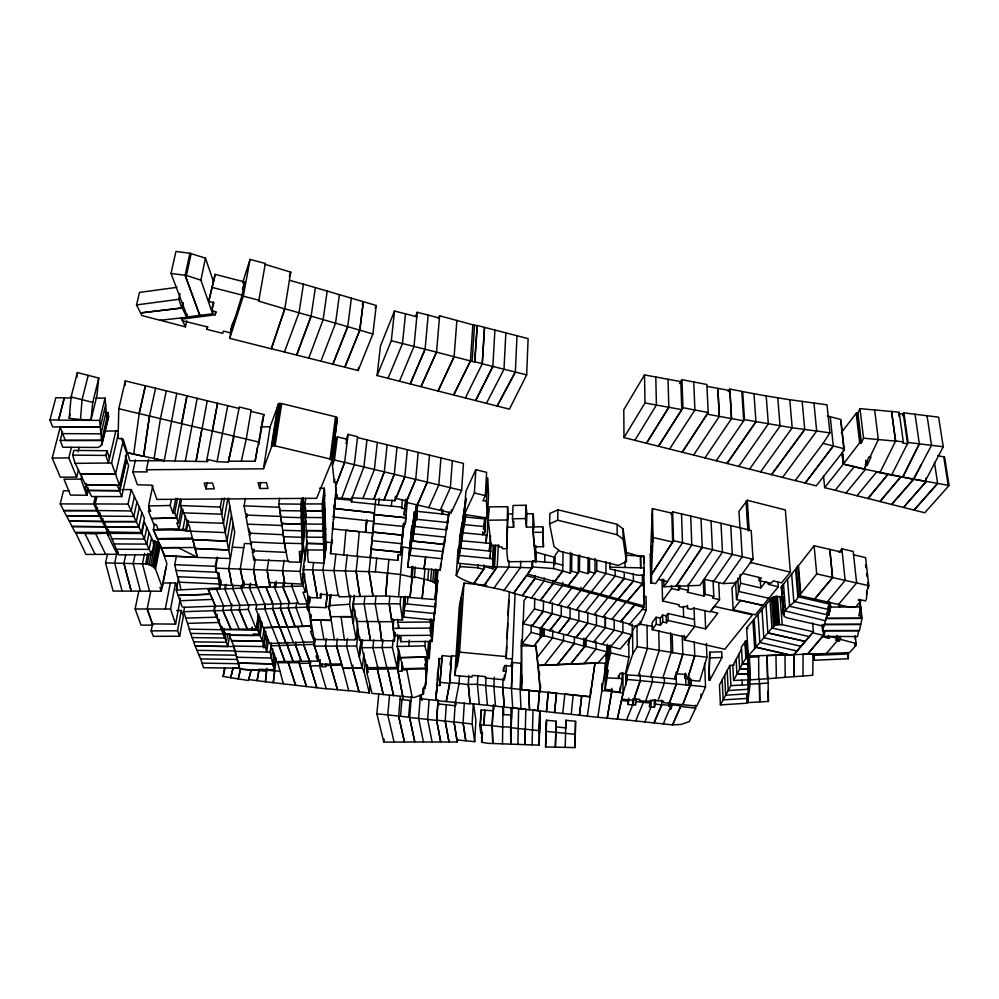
<?xml version="1.0" encoding="UTF-8"?>
<svg xmlns="http://www.w3.org/2000/svg" width="999" height="999" viewBox="0 0 999 999"><rect width="100%" height="100%" fill="white"/><g stroke="black" fill="none" stroke-linecap="round" stroke-linejoin="round"><path stroke-width="1.5" d="M622.177 672.464L622.215 678.596L620.079 691.945L612.112 691.383L612.362 689.884L605.132 689.497L605.169 663.573M605.344 616.957L605.332 627.747L578.846 620.704L567.207 635.227M584.815 639.785L593.493 642.07L605.344 627.722L605.369 616.932M605.956 561.638L605.931 573.513L591.383 591.72L600.349 594.18L615.134 575.986L615.122 570.067M587.275 716.146L597.814 717.344L606.031 663.299L606.031 654.657M622.215 678.596L606.967 677.846L607.042 645.379M607.105 651.698L607.08 677.759L605.132 689.497M542.257 627.959L542.032 635.614L533.916 646.153L535.876 646.116L538.099 665.521L598.001 663.049L607.579 651.997L607.579 644.367M794.118 654.557L794.08 676.673L794.13 654.545L767.107 655.606L767.594 678.746L749.999 679.857L748.975 655.257M597.914 717.27L607.18 718.194L611.763 691.433L602.135 690.534L602.047 683.503M602.135 690.534L602.147 684.365M783.478 614.897L781.405 586.7L795.554 569.205L797.839 596.728C798.114 602.085 775.286 612.961 786.9 617.819L823.338 626.161L823.988 624.462L860.776 624.375L862.025 618.306L860.002 600.686M802.996 675.986L803.071 654.208L812.986 653.808L812.786 675.274L776.373 677.984M595.054 558.441L594.967 573.239L589.447 571.715L587.924 573.663L579.445 571.316L568.269 585.476M596.103 641.383L596.053 649.038L584.053 663.623M596.503 614.572L596.44 625.386L584.802 639.81L540.796 628.309L552.122 613.636L552.385 602.809M571.865 553.421L571.578 571.178L570.129 573.064L562.699 571.016L554.532 581.768L582.342 589.323L596.728 570.953L596.778 560.589M671.003 514.46L672.677 511.825L681.518 513.936L682.479 542.807L655.619 583.591L650.749 582.867L651.398 582.742L650.911 546.078L651.41 574.662L672.627 541.995L671.803 513.136L652.434 508.616L650.861 546.116M590.359 693.119L590.372 690.284M651.398 582.742L651.46 574.625L673.526 540.709L672.677 511.825M510.564 727.684L525.137 729.208L524.999 744.617L525.811 709.228L511.376 707.717L510.814 744.13L510.564 727.11L502.122 726.797M583.778 638.224L583.566 646.041L585.614 646.553L585.839 638.736M587.924 573.663L588.074 557.392M587.737 623.089L575.998 637.512L587.724 623.051L587.824 612.262M589.447 571.715L589.56 558.391M584.939 638.761L584.865 646.39L570.529 664.185L584.89 646.365L584.977 638.736M585.614 646.553L585.689 638.923M578.983 609.902L578.821 620.729L569.979 618.356L558.528 632.929L569.967 618.393L570.154 607.542M579.445 571.316L579.645 555.032M580.918 587.25L580.881 590.347L567.332 607.604M557.317 664.735L574.338 643.456L574.45 637.325M565.746 727.884L556.056 726.872L555.369 747.165L556.181 721.228L546.528 720.204L545.591 746.94L574.987 747.577L575.549 721.303L565.896 720.279L565.609 728.746M574.987 747.577L575.549 721.303M568.256 585.514L578.146 572.989L578.384 555.244M565.896 720.279L565.197 747.364M570.129 573.064L570.479 552.36M563.611 634.54L563.498 640.671L544.13 665.259M532.08 744.879L533.029 709.989L539.822 710.701L539.185 745.129L488.161 743.343L481.668 742.294L481.755 733.116M549.65 630.656L561.138 616.058L561.401 605.207M562.412 582.779L562.35 585.876L535.002 578.508L522.34 595.666L535.339 578.071L526.448 575.649L513.548 593.344C495.117 586.138 472.49 587.162 456.243 575.486L458.004 549.175L460.177 544.055M629.657 624.1L513.548 593.344L527.647 574.15L554.707 581.543L562.674 571.078L563.086 551.785M549.375 602.822L562.674 585.451L562.737 582.355M549.6 523.888L557.667 520.217L557.904 509.79L617.132 524.338L623.051 528.908L626.373 551.311L626.448 561.625L618.306 565.422L560.526 551.498L554.033 546.578L549.6 523.888L549.875 513.474L557.904 509.79M133.704 454.145L139.186 413.611L145.392 385.814L125.3 380.906L118.806 408.716L118.082 438.336L123.227 439.285L127.323 452.772L143.556 456.318L149.5 416.046L155.557 388.224L145.392 385.764L139.173 413.574L212.375 431.006L206.518 461.588L175.1 460.989L186.963 395.816L155.557 388.224M306.93 541.108L303.072 569.655L375.337 571.828L400.324 574.462L414.36 577.647L414.435 576.848L424.125 579.195L422.14 598.526M553.259 583.441L540.359 600.474L553.271 583.404L553.346 580.307M562.674 571.078L553.683 568.593L553.908 557.08L535.851 552.16M537.275 657.417L552.559 637.886L552.772 630.194M554.944 564.597L555.169 555.244L558.753 550.412M545.591 746.94L545.879 735.876M546.166 722.926L545.879 734.065L546.241 731.355L575.374 734.365M546.128 734.078L546.528 720.204M542.032 635.614L543.818 636.076L544.03 628.421M543.818 636.076L544.28 629.57M125.175 385.377L125.3 380.906M543.456 546.715L542.694 526.81L533.379 526.848L533.191 532.33L534.353 546.74L543.456 546.715L542.694 526.81M541.783 628.596L541.558 636.251L540.022 635.839L540.247 628.196M540.022 635.839L540.771 634.902L540.996 627.247M539.073 732.766L539.822 710.701M540.496 688.461L540.584 685.364M539.185 745.129L539.647 712.824M539.572 732.779L540.147 712.836M561.138 616.058L543.269 611.288L532.08 626.073L543.269 611.288L543.581 600.461M544.243 577.859L544.143 580.993L531.381 598.051M544.667 562.4L544.892 554.62M535.002 578.508L535.102 575.412M507.579 506.693L506.693 548.626L502.347 548.726L502.135 546.99L499.2 547.015L499.025 545.454L491.146 545.529L488.249 520.192L488.973 506.893L507.579 506.693C509.24 524.999 504.67 543.468 508.066 561.7L535.551 561.5L535.726 545.342M535.839 562.562L536.188 551.71M552.122 613.661L540.771 628.334L523.151 623.713L534.465 608.965L534.815 598.126M535.551 561.5L532.754 527.06L533.204 513.761L526.91 513.823L526.011 505.257L513.049 505.457L512.462 518.768L513.623 527.222L507.542 527.272M562.799 565.247L553.821 562.749L532.767 561.101L532.567 566.945L527.609 574.125L531.868 567.882L532.08 561.663M541.558 636.251L533.853 646.216L522.14 643.693L531.068 632.392L531.331 624.725M848.276 658.753L848.438 653.958L814.335 655.319L814.06 660.252L848.276 658.753L847.651 652.659M651.41 574.662L653.009 537.512L652.434 508.616M379.258 498.389L378.559 504.882L401.723 507.13L401.623 508.316L404.745 508.641L404.208 514.835L406.019 515.009L405.244 524.263L403.946 524.138L402.435 535.177L372.727 532.105L374.288 514.497L405.819 517.794L374.263 514.56M532.754 527.06L526.423 527.11L525.511 518.581L526.011 505.257M518.606 708.503L517.894 744.392M521.378 645.816L521.59 640.122L521.565 689.697L540.334 691.695L536.026 646.016L521.378 645.816L521.54 681.355M522.14 643.693L522.939 622.352M526.423 527.11L526.91 513.823M521.016 685.951L521.74 675.749M523.151 623.713L524 600.636L526.798 596.915M521.565 689.697L521.203 675.736M650.224 554.408L650.861 554.27M405.494 313.861L394.505 311.014L380.432 346.041L377.123 375.549L509.415 409.165L526.673 374.862L528.109 338.611L477.21 325.487L474.737 362.05L425.087 349.213L410.302 383.741M503.746 590.771L520.516 567.482L520.754 561.226M555.719 733.116L555.831 730.144M555.956 727.172L556.181 721.228M507.917 518.656L508.141 513.986L512.674 513.948M506.393 665.234L506.131 671.34L503.371 671.078L504.582 665.546L510.826 666.146L512.375 659.078L515.072 593.156M512.512 662.424L511.451 688.436L520.079 689.397L521.066 663.348L512.512 662.424L511.438 688.461L477.435 684.477L477.884 675.336M511.176 727.809L511.975 707.729M513.623 527.222L513.873 521.316M708.853 674.387L709.777 652.147L721.715 651.823L721.99 657.542L709.889 680.144L709.09 680.044L708.853 674.387L709.652 674.487L709.889 680.144M709.09 680.044L709.777 652.147M503.371 671.078L503.508 668.019M573.201 694.904L571.216 714.372L504.295 707.067L502.772 687.449L503.184 678.246M509.14 560.901L508.866 567.145L493.943 588.161M502.497 743.83L503.034 706.093M486.775 585.339L463.998 583.104L459.24 607.055L454.807 675.424L471.978 677.047L472.277 675.386L485.514 676.635L485.239 677.996L504.258 679.782L504.458 675.112M512.375 659.078L506.143 658.478L506.68 646.203M507.017 638.548L507.679 623.214M508.016 615.546L508.678 600.212M506.143 658.478L509.353 592.182M516.995 335.751L515.347 372.065L497.127 406.056L515.359 372.003M498.326 545.029L497.227 566.82L484.078 585.576L497.252 566.783M494.305 677.185L493.856 686.413L495.504 706.168M493.231 705.069L492.232 725.836L502.122 726.872M483.866 564.735L483.603 569.393L474.2 582.966L485.377 566.783L493.094 568.868L494.28 545.579L493.256 566.845L458.029 563.211L459.752 537.387L462.112 522.215L460.389 548.164L458.029 563.211M505.844 332.942L503.996 369.243L486.463 403.296M493.094 568.868L494.592 566.733L495.691 544.979M483.928 725.137L492.207 725.524L492.782 743.493L492.182 725.549L492.919 710.764L481.281 710.014L480.494 724.774L482.342 734.028L481.668 742.294L481.98 736.413M489.81 543.468L489.41 551.098L490.472 535.701M489.872 555.481L489.71 558.528L491.471 543.593M481.518 737.524L482.592 733.016L480.681 732.816L480.994 726.935M486.051 677.759L485.639 685.451L487.425 705.319M480.681 732.816L479.932 725.761L480.494 724.774L483.941 725.112L484.702 710.351M493.256 566.845L492.557 558.778L493.269 545.067M484.815 709.902L483.941 725.112M486.276 535.277L485.814 542.969L487.212 535.189L488.636 509.115M479.932 725.761L481.281 710.014M475.824 469.68L474.388 492.969L464.373 514.51L487.3 518.056L486.438 501.023L482.917 500.774L485.314 495.641L486.625 472.352L475.824 469.68L465.884 491.371L462.987 532.754L487.212 535.189M485.914 517.107L485.227 529.408L483.591 529.258L483.766 526.186M492.857 366.483L475.624 400.574L492.857 366.433L494.892 330.169M484.415 520.379L483.591 529.258M482.779 531.705L482.604 534.777L482.929 532.929L484.577 533.091L484.74 530.032M485.002 525.424L485.427 517.744M486.438 501.023L487.737 477.772L488.561 494.917L487.3 518.056M474.712 741.683L472.14 723.963L454.021 721.94L456.905 739.922L474.712 741.683L475.886 720.179L473.576 703.771M483.603 569.393L477.797 567.807L477.984 564.71M472.14 723.963L473.276 703.833M457.717 656.418L451.648 655.731L449.85 682.504L446.278 701.585L449.65 683.366L451.436 656.593L442.432 655.569L441.695 658.791L439.21 658.503L435.964 699.2L439.498 700.911L470.092 703.895L468.319 684.577L468.831 675.449M464.298 702.809L463.074 722.964L465.809 740.808L463.086 722.939M459.54 676.086L459.065 683.553L455.394 702.472M400.324 696.528L398.626 716.058L404.458 741.995L457.242 741.97L457.43 739.035M465.359 397.964L482.28 363.686L484.515 327.41L482.23 363.798L526.673 374.862M454.807 675.424L456.331 666.533L460.764 597.914M456.331 666.533L457.092 666.608L461.501 597.989M457.242 741.97L454.033 722.04L455.307 701.798M457.092 666.608L459.602 652.135L463.998 583.104M459.265 555.444L460.989 529.557L459.228 555.481L492.557 558.778M456.243 575.486L460.064 566.608L460.264 563.498M490.072 543.356L461.713 540.809L463.461 514.76L465.971 498.414L465.546 504.595M462.962 532.804L464.66 506.718M465.072 512.262L464.235 524.6L484.016 526.56L485.352 519.005L465.434 516.982L461.713 540.809M474.737 362.05L477.21 325.487M465.434 516.982L465.634 513.898M454.033 722.04L445.217 721.066L448.988 741.882L445.192 721.091L446.316 704.77L437.787 703.845L436.625 720.142L440.709 741.795L436.663 720.416L438.074 700.636L420.179 698.638M406.293 499.338L406.019 502.322L451.161 512.887L461.625 490.409L463.449 463.399L357.467 437.562M453.696 394.955L470.429 361.026L472.864 324.75L477.11 325.774M472.09 361.463L474.55 325.1M451.161 512.887L451.373 509.902M439.21 658.503L437.287 685.239L439.797 685.526L441.695 658.791M439.797 685.526L442.432 655.569M446.865 526.735L444.305 544.405L412.787 541.096L416.483 504.52M447.053 523.651L447.315 520.516M448.464 513.186L447.752 522.552L449.175 512.125M452.347 460.664L450.362 487.712L440.209 510.289M436.401 693.294L437.038 684.44M437.35 680.007L437.574 671.877M407.854 567.195L411.925 525.949L407.854 567.195L440.184 570.379L440.646 564.223M442.569 552.497L442.045 558.728L409.315 555.319M443.681 545.317L440.184 570.379M444.305 544.405L444.767 538.236L443.169 551.548L410.951 548.114L410.015 555.407L414.435 511.463L410.926 548.139L413.561 518.668M446.053 529.445L446.278 526.348M399.425 635.526L400.711 641.67L432.192 641.445L431.318 636.675L432.579 620.129L431.368 635.327L431.331 626.398M398.102 635.626L397.127 646.415L403.484 668.693L425.774 668.081L424.675 664.073L426.361 664.023L424.912 658.653L429.233 658.528L430.644 640.097M431.118 633.94L432.155 620.379M431.318 636.675L432.929 620.129M437.949 569.892L436.913 583.653L435.789 583.553L436.838 569.805M410.502 548.364L402.872 546.865L398.601 596.578L435.064 599.587L435.751 590.471M436.101 585.913L436.438 581.356M432.192 641.445L433.891 618.918M434.115 615.908L434.465 611.4M435.064 599.587L436.663 580.906M437.013 577.872L437.475 570.254M448.963 515.072L441.77 513.936L442.107 509.527M405.232 596.378L403.396 617.045L433.928 620.104L434.59 611.238M435.04 605.332L435.264 602.385M456.868 320.442L454.108 356.78L438.049 391.034M435.651 603.196L433.928 620.104M436.063 597.302L436.65 589.872M442.607 514.398L442.944 509.977M405.344 597.19L404.12 610.539L434.865 613.548L437.799 580.107L437.038 585.576M429.133 699.625L427.647 719.417L432.067 741.857M440.946 457.879L438.823 484.952L428.721 507.617M367.345 666.433L366.733 672.364L372.028 693.381L413.998 697.552L423.064 694.342L423.514 688.448M423.064 694.342L424.3 686.213M423.726 693.581L423.077 688.211L424.937 688.224L426.011 683.828L425.636 668.955L426.448 658.528M425.774 668.081L426.61 657.379M426.361 664.023L426.835 657.904M435.789 583.553L432.829 581.818L433.778 569.58M430.532 623.588L430.844 626.61L430.232 618.98M424.937 688.224L425.387 682.329M426.123 674.937L426.298 670.516M429.233 658.528L428.334 655.431L427.447 655.456L428.521 641.608M425.711 681.318L427.46 660.089L426.011 683.828M428.334 655.431L429.395 641.583M431.206 620.529L430.581 628.109L430.294 626.61M430.844 626.61L431.418 619.055M400.299 657.692L428.733 657.017L430.032 640.109M430.756 633.928L429.957 629.582L430.906 629.582L431.605 620.529M434.615 582.717L435.664 568.955M388.861 559.315L385.689 595.941L339.185 596.815L338.973 595.454L327.247 595.179L322.939 570.267L326.548 541.708M432.829 581.818L427.809 580.044L428.658 569.343M420.479 694.53L418.593 718.443L409.59 717.469L414.785 741.932L409.64 717.806L411.313 696.54M427.447 655.456L424.9 645.816L425.262 641.183M430.656 580.993L431.618 568.756M373.838 520.279L373.476 523.389L403.658 526.485L403.946 523.414L402.36 538.936L402.472 535.139L372.777 532.08L371.128 549.2L400.824 552.21L400.487 554.932L398.401 554.72L397.789 560.377L330.482 553.658L336.163 487.874M387.525 573.126L385.676 595.978L398.564 596.84M424.125 579.195L425 568.443M409.64 717.806L408.616 717.257L410.002 700.524L400.112 699.3M436.526 352.147L421.116 386.463L436.538 352.085L439.597 315.784L472.877 324.812M427.26 482.18L417.357 505.007L427.26 482.142L429.508 455.107M334.128 510.851L333.366 516.995L366.508 520.566L365.497 532.455L366.845 520.217M412.3 577.285L410.027 597.539L413.224 566.545M408.616 717.257L400.499 716.233L401.948 699.487M414.36 577.647L415.284 566.933M397.127 646.415L408.791 646.291L409.315 640.122M343.768 554.982L345.929 530.269L359.328 531.68L357.018 556.343M399.101 650.961L397.502 668.806L398.064 671.253L401.76 671.216L402.147 662.474M403.396 617.045L404.895 603.933L407.305 603.97L407.967 596.553M401.76 671.216L402.147 666.758M416.108 507.467L412.787 541.096M417.495 503.421L416.508 519.305L447.789 522.514L446.603 529.857L414.76 526.461L416.695 504.695M414.76 526.461L416.92 504.707M411.076 577.072L412 566.358M415.572 520.254L416.408 520.342L417.082 512.574M416.221 518.119L417.894 503.234M88.199 375.349L82.055 399.712L80.469 419.555L69.181 418.281L71.091 396.928L77.373 372.59L98.776 378.072L96.891 395.791L90.946 420.017L80.469 419.518M362.55 640.034L361.738 647.727L366.833 667.707L397.015 667.482L398.651 649.138M389.872 596.428L389.173 603.746L391.596 619.78L402.485 619.917L403.871 596.665M398.064 671.253L402.784 696.465L398.064 671.241L399.662 653.408M400.711 641.67L401.123 637.162M415.734 479.433L404.832 476.773L395.966 498.426L406.655 501.011L415.734 479.433L418.156 452.335M404.895 603.933L405.557 596.515M398.813 625.349L398.551 628.359L397.552 619.255M402.485 619.917L400.137 603.896L400.799 596.603M410.264 383.778L425.087 349.263L428.159 315.11L417.257 312.3L415.534 316.496M548.214 692.332L546.453 711.588L548.226 692.307L556.518 693.181L554.557 712.499L556.518 693.181M76.935 377.185L77.373 372.59M135.452 459.89L132.83 471.828L137.4 484.777L151.873 485.189L156.905 499.425L316.621 498.314L331.818 461.238L337.312 418.419L335.527 416.758L281.706 403.571L278.634 403.621L270.155 426.785L263.424 468.793L146.391 469.755L148.639 459.303M431.668 636.675L431.393 635.289L394.73 635.601L393.057 628.371L393.906 619.33M400.487 554.932L401.748 541.258M401.96 538.886L403.509 523.289M404.208 514.835L405.606 499.375M403.658 523.901L401.76 543.781L402.36 538.936M397.015 667.482L392.407 647.452L393.119 639.747M405.744 503.496L405.457 506.568L405.781 503.471M378.746 694.28L376.86 713.81L398.626 716.058L404.458 742.02L383.816 742.107L384.091 739.135M394.73 635.601L395.005 632.604M389.548 695.391L387.762 714.947L394.118 742.07M356.693 621.366L359.54 640.297L394.43 640.846L395.129 633.216M405.244 524.263L407.355 501.236M331.818 461.238L337.312 418.419M401.623 508.316L402.447 499.413M345.979 440.035L348.102 434.365L357.58 436.713L354.283 464.672L341.77 498.176L351.823 498.976L352.147 497.727L394.955 500.749L404.82 476.81L407.38 449.712M392.12 618.905L391.858 621.815L389.173 603.746L364.111 603.833L370.417 640.471L367.47 621.465M394.43 640.846L392.257 618.643M397.789 560.377L398.351 554.308M417.257 312.3L413.986 346.466L399.538 381.081M859.652 600.374L861.35 615.784L858.803 615.784L860.676 606.868L830.718 607.092L828.845 615.122L789.647 606.306L787.487 578.883M370.342 557.567L371.166 549.163L400.774 552.235L401.823 543.743L371.965 540.671M367.744 666.358L367.432 669.318L377.31 669.168L383.304 694.53L377.335 669.143L377.622 666.171M394.955 500.749L395.392 496.266M382.142 647.552L382.904 639.835M370.279 557.654L374.026 520.754M396.99 447.202L394.305 474.288L384.003 499.975L394.318 474.263M391.333 506.193L391.945 499.9M266.933 668.331L265.447 681.755L283.092 683.828L283.179 683.041M373.726 639.934L372.939 647.652L377.772 667.644M348.701 690.584L369.343 692.981L370.08 685.639M422.152 598.501L424.125 579.158L427.809 580.044M375.324 572.065L376.76 558.054M366.833 667.707L367.145 664.647M375.961 596.153L375.199 603.583L378.284 621.69M90.946 420.017L92.77 402.397L98.776 378.072M337.437 638.511L336.551 646.078L342.757 668.356L362.262 668.194L363.961 653.209M384.315 471.89L373.788 499.25L384.303 471.865L387.113 444.792M369.343 692.981L364.185 672.19L365.422 660.327M364.91 596.415L364.111 603.858L353.122 604.108L356.581 621.453L379.27 621.603L381.655 640.634L379.27 621.603M375.724 499.575L375.212 504.32L351.398 501.86L351.973 497.14M362.262 668.194L359.253 656.818L361.001 640.284M359.44 656.818L361.201 640.284M369.031 571.778L373.014 596.216L369.043 571.815L370.654 556.48M437.137 572.24L437.412 569.617M331.293 620.329L310.801 620.067L314.161 639.51L355.107 639.934L354.92 638.811L356.094 638.823L357.729 623.726M362.887 498.464L374.388 469.518L377.335 442.407M359.253 656.818L356.568 646.028L358.354 629.42M377.123 375.549L391.321 340.709L394.505 311.014M359.54 640.297L359.865 637.25M276.273 658.741L273.276 682.679L274.588 670.741L280.032 671.34M333.191 522.764L332.43 528.871L365.597 532.33L366.933 520.092M356.581 621.453L357.018 618.294M353.009 665.184L352.535 668.306L359.016 691.795L352.684 668.156L362.4 668.056L364.185 672.19M562.749 713.448L564.86 694.055L590.297 696.69M356.119 571.253L360.002 596.515L356.106 571.291L357.817 555.993M330.332 594.83L328.921 606.705L330.594 616.633L351.81 616.77L354.108 595.192M356.094 638.823L351.923 616.658L354.121 596.865M353.309 623.488L354.82 609.815M435.851 593.094L436.913 583.653M366.958 439.872L363.886 466.983L352.172 497.702M351.81 616.77L349.588 604.233L350.599 595.329M347.402 638.486L346.553 646.041L352.535 668.306L342.907 668.244M734.09 665.184L729.857 665.459L719.48 684.914L720.416 704.894L746.802 703.234L748.825 684.74L747.727 666.108M347.277 554.77L345.392 570.953L349.375 596.753M308.791 358.092L323.127 319.643L311.139 316.134L296.641 355.057L311.114 316.183L284.777 308.778L271.353 348.701L358.154 370.529L372.902 333.966L376.223 305.482L339.435 294.655L335.539 323.201L323.139 319.58M581.755 695.779L579.47 715.234L571.216 714.36M581.743 695.804L579.445 715.247L587.362 716.096L595.017 662.986M310.789 661.338L310.202 665.958L321.641 665.671L321.965 666.695L325.537 666.645L325.911 663.623M321.965 666.695L322.34 663.673M327.322 593.269L325.686 606.605L329.57 606.705L330.607 595.229M358.154 370.529L358.516 367.557M329.57 606.705L330.107 602.26M330.469 599.288L331.019 594.842M335.914 554.395L333.966 570.616L338.261 595.441M330.881 664.085L325.449 646.078L326.361 638.536M271.253 642.844L270.829 645.804L276.611 661.663L317.907 661.101L318.456 656.693M363.311 301.71L359.802 330.207L344.842 367.145L359.802 330.207L363.349 301.648L362.2 304.508M309.815 596.678L308.454 607.042L325.824 607.617L327.11 597.24M320.242 659.59L319.48 665.734L326.248 688.823L283.379 683.865L277.697 662.724L298.988 662.674L306.431 686.525L299.2 663.361L299.6 660.327M345.904 443.456L347.465 439.298L337.387 436.875L335.377 441.958L332.417 465.047L334.34 482.43L336.8 483.054L344.63 462.412L348.102 434.365M335.552 496.166L336.126 491.545M335.589 496.128L336.163 491.508M334.702 506.256L335.09 503.184M333.404 516.945L334.166 510.814M334.553 507.742L335.127 503.134M333.579 519.705L334.228 515.047M341.758 498.201L336.713 497.802L337.088 494.73M330.482 553.658L332.18 540.009M435.651 698.463L437.287 685.239M303.359 642.27L314.098 641.895L314.26 637.812M317.907 661.101L316.121 656.043L317.919 655.993L313.748 644.38L314.498 638.448M324.088 563.211L326.036 547.789L325.761 534.515L323.738 550.049L324.088 563.211L308.279 562.212L307.13 549.875M334.34 482.43L334.727 479.37M314.373 646.103L336.551 646.078L341.596 663.948L320.204 664.235L314.373 646.103L315.322 638.573M303.072 569.655L308.192 597.614L320.679 597.877L321.241 593.406M336.713 497.802L335.577 486.226L336.151 481.593M323.127 530.694L306.206 530.606L323.089 530.719L325.137 515.097L324.937 508.528L322.877 524.188L323.738 550.049L307.093 549.925L304.982 503.958L305.781 498.251M325.499 528.246L323.526 543.768L306.793 543.419L307.18 540.559M325.549 528.209L323.564 543.743L306.805 543.381M332.417 465.047L334.44 459.99L337.387 436.875M310.202 665.958L316.82 687.712L309.29 663.211L309.678 660.177M256.706 604.62L255.994 609.253L263.249 627.722L311.164 626.123L308.866 609.79L309.253 606.818M309.84 602.347L310.227 599.375M331.88 460.614L330.045 458.966L335.527 416.758M319.618 488.236L324.288 488.224C325.874 500.312 322.252 512.15 322.877 524.188L305.881 524.025L306.281 521.191M372.902 333.966L347.702 326.661L332.879 364.185L347.702 326.661L351.386 298.164M328.921 606.705L331.193 620.416L310.726 620.142L310.926 614.635L310.552 617.607M330.994 459.428L336.451 417.207M331.593 459.977L337.025 417.769M748.001 683.191L749.4 672.364L750.112 684.165L747.689 702.622L768.431 701.448L768.019 677.172M308.866 609.79L307.655 609.84L306.668 607.13L308.154 596.415M312.625 569.942L317.52 597.802L312.625 569.967L313.611 562.425M307.655 609.84L309.403 596.44M304.071 641.733L303.671 644.717L309.69 661.338L303.684 644.692M306.193 513.149L305.582 517.432L322.677 517.632L322.24 503.946L324.288 488.224M179.995 600.724L181.993 606.593L183.591 607.342L298.476 603.159L298.838 604.12L307.18 603.808L302.997 592.182L305.432 592.082L306.218 586.138M351.398 501.86L351.611 500.224L334.815 498.676M301.76 584.065L300.1 571.416L267.133 570.117L269.068 582.479L301.76 584.065L304.195 566.058M304.807 561.563L305.207 558.566L303.596 545.804L300.1 571.416M295.442 644.992L301.423 661.438L295.454 644.979L295.854 642.007M305.432 592.082L303.271 586.063L304.67 575.624M307.342 555.282L307.967 550.649M416.408 520.342L416.546 519.268M252.922 549.213L252.447 552.222L253.771 559.815L288.798 561.213L289.011 561.938L300.062 562.2L301.611 550.911M302.26 551.56L304.383 535.988L304.22 527.984L302.01 543.656L301.673 530.806L282.642 530.319L284.415 543.181L302.073 543.593L302.26 551.56L299.325 551.423L300.062 562.2M296.641 602.959L296.016 607.592L302.834 626.41M307.28 531.456L306.493 537.15L323.339 537.275L325.337 521.728L325.711 534.552M280.844 517.032L281.681 523.526L301.448 524.263L303.671 508.528L303.371 497.814M305.694 507.792L305.269 510.689L322.427 510.889L324.5 495.179L322.427 510.889L305.294 510.639M287.225 645.279L293.144 661.525L287.237 645.254L287.637 642.295M378.559 504.882L375.237 504.195L373.651 521.316L366.446 520.604M414.797 526.423L413.773 533.828L445.492 537.187M594.929 663.111L590.122 696.865L520.092 689.372L520.991 708.84M301.448 524.263L300.936 504.158L301.748 498.414M302.922 497.952L301.074 510.901L279.92 510.601L278.783 503.921L279.645 498.176M306.668 607.13L288.187 607.904L295.105 626.648L288.174 607.916L288.823 603.271M292.232 583.366L291.795 586.363L298.214 603.171M303.496 501.885L301.273 517.644L280.806 517.07L279.945 510.564M323.127 319.643L327.185 291.071L303.434 284.141L299.013 312.712L284.44 351.985M266.496 671.328L251.248 669.605L248.701 679.532L257.13 680.656L259.116 669.342L274.113 669.742L275.836 657.592M279.445 642.569L279.021 645.554L284.89 661.6M424.038 568.768L425.711 556.967L424.013 568.806M272.752 648.888L271.403 658.079L274.113 669.742M275.949 582.492L275.374 587.225L282.767 586.937L289.71 603.508L282.779 586.925L283.416 582.467M293.406 642.669L280.344 608.229L281.006 603.596M282.779 586.925L283.728 586.888L284.028 583.591M268.469 639.835L266.671 652.085L265.672 647.614L263.624 647.564L262.974 644.867L263.811 644.879L260.127 635.514L229.37 635.252L233.654 646.041L238.212 663.061L272.715 663.935L274.263 653.246M283.728 586.888L284.153 583.916M273.177 665.384L274.588 654.732M436.126 592.195L436.501 589.56M236.676 657.23L271.441 658.054L270.117 652.135L271.216 644.48M284.665 583.254L282.667 570.754L284.178 560.202M143.581 456.293L149.488 416.009M275 582.529L274.35 587.012L281.381 603.821M265.672 647.614L267.245 636.887M275.374 587.225L276.248 581.268M288.174 607.916L272.627 608.541L279.658 627.172L272.615 608.553L273.301 603.92M255.319 559.053L253.659 569.63L256.581 587.25L269.742 586.875L270.404 582.392M262.312 641.008L231.531 640.634L262.275 641.033L264.236 627.896M311.114 316.183L315.372 287.612M265.21 634.265L263.374 646.565L233.654 646.041M263.811 644.879L265.834 631.156M263.624 647.564L265.434 635.302M259.303 634.14L257.892 630.319L223.564 629.52L224.937 634.003L229.857 633.853L230.419 635.264L253.796 635.389L253.259 633.99L259.303 634.14L261.288 620.978M260.127 635.514L262.1 622.352M255.994 609.253L264.772 608.891L265.459 604.245L264.772 608.891L271.978 627.447M215.197 606.455L214.448 610.839L222.302 629.482L256.181 628.846L258.204 615.571M256.418 630.344L258.866 614.235M257.892 630.319L259.877 617.132M269.742 586.875L267.133 570.142L268.719 559.577M251.823 630.169L252.272 627.247M251.86 630.294L252.31 627.36M256.581 587.25L257.043 584.253M263.424 468.793L271.965 445.891L278.634 403.621M275.287 586.962L249.9 587.699L250.599 583.241M271.965 445.891L272.802 445.641L279.458 403.371M256.181 628.846L248.276 609.402L248.976 604.957M272.802 445.641L273.763 445.629L280.394 403.359M330.045 458.966L275.1 445.841L281.706 403.571M252.447 552.222L253.734 552.272L254.208 549.263M249.762 584.427L249.288 587.412L256.568 604.757M271.353 446.341L278.022 404.083M253.771 559.815L254.245 556.818M463.461 514.76L460.564 548.214L461.75 540.771M207.979 588.96L215.547 606.306L208.316 589.61L241.621 588.161L242.695 584.715M239.161 629.083L231.006 610.089L239.236 609.777L247.252 628.883L239.236 609.752L239.947 605.307L232.779 588.486L233.267 585.526M253.659 569.63L256.181 584.84L243.569 584.303L244.043 581.306M217.545 557.392L215.684 568.094L216.496 572.477L218.669 572.564L220.991 584.952L243.831 585.826L244.318 582.792M259.715 488.499L258.117 482.704L266.446 482.642L268.007 488.436L259.715 488.499L260.677 482.529M232.58 323.127L229.745 338.336L271.316 348.801L284.777 308.891L290.734 272.153L265.185 264.385L265.347 263.461L250.062 259.403L242.62 282.804M250.612 541.957L251.96 549.65L253.234 549.712L253.434 550.849L285.864 552.347L283.279 534.715L250.287 533.216L250.1 532.217L248.813 532.155L249.3 529.133M284.465 543.481L250.574 542.007L249.288 534.665L249.775 531.655M241.596 585.214L241.109 588.199L248.314 605.069M241.621 588.161L242.095 585.189M605.894 656.056L606.618 651.598M248.813 532.155L246.079 516.77L246.578 513.736M241.308 461.313L246.266 439.048L251.211 409.94L239.285 407.005L228.634 461.176L255.132 461.251L257.405 447.477M231.968 604.22L230.994 610.102L214.448 610.839M227.722 634.015L226.361 642.295L227.834 646.503L195.192 646.028L192.133 637.562M255.132 461.251L262.899 418.781M258.741 444.93L263.873 414.523L250.974 411.351M227.834 646.503L229.845 634.14M243.831 585.826L240.272 569.105L244.443 543.506L251.798 543.806M230.744 677.622L233.042 668.044L239.598 668.119L240.572 669.118L238.174 678.87L248.451 680.519L251.099 670.204L240.584 669.105L238.149 678.933L223.152 676.423L224.563 667.769M246.079 516.77L247.29 516.82L246.753 513.998L245.542 513.961L244.118 505.844L245.392 498.226M224.126 628.346L223.177 633.89L224.4 638.049L225.312 632.542M193.656 641.82L226.373 642.282L224.887 638.036L225.574 633.903M606.967 677.846L608.254 670.054L607.017 669.979L608.903 658.691L608.903 646.328M222.802 610.476L231.031 629.283L222.814 610.464L223.551 606.068M221.84 626.897L221.378 629.67L223.177 633.89L190.584 633.416M224.887 638.036L192.108 637.587L189.061 629.17L221.566 629.695L222.04 626.885M184.578 607.18L183.741 611.7L187.525 623.364L218.906 622.464L219.405 619.455M225.537 584.527L224.787 588.985L231.656 605.706M215.684 568.094L228.771 568.668L231.918 585.314L228.771 568.668L234.703 532.442L233.142 523.751L228.646 549.974L230.307 558.541L197.402 557.405L190.584 531.093M225.499 588.948L226.186 584.328M177.947 576.71L179.221 582.167L219.468 584.053L220.242 579.57M228.696 549.937L195.117 548.513L228.646 549.974L226.973 541.096L231.456 514.847L233.092 523.788M178.584 577.772L176.249 590.047L219.805 587.924L221.079 580.481M217.133 614.16L216.608 617.195L185.802 618.106M175.087 461.026L164.173 460.751L127.41 452.634L129.858 460.714L164.248 460.764L176.761 393.344M229.857 506.231L225.262 532.592L186.463 531.031L185.802 529.37L187.5 520.442M218.831 575.337L218.319 578.334L219.468 584.053M176.473 555.681L174.75 564.685L177.472 576.723L218.556 578.371L219.318 573.888M218.906 622.464L213.786 610.689L214.573 606.168M284.777 308.891L258.729 301.149L258.891 300.224L243.294 296.166L250.062 259.403M216.396 572.24L215.334 566.346L216.895 557.342M227.847 498.339L223.476 523.314L220.342 507.092L221.915 498.251M258.729 301.149L265.347 263.461M224.563 497.964L221.678 514.185L183.466 512.849L180.295 505.544L181.443 499.65M181.356 423.626L186.975 395.854L227.747 405.719L217.058 461.663L228.309 462.212L229.433 456.593M201.923 428.496L196.004 461.538L207.268 400.736M484.577 533.091L485.227 529.408M185.302 461.213L197.178 398.289M206.019 488.898L204.196 483.116L212.562 483.054L214.348 488.836L206.019 488.898L207.118 482.942M233.229 323.788L242.12 295.105L244.555 281.943L215.185 274.363L208.729 301.373L213.898 302.709L211.676 310.726L216.009 311.838L215.16 314.822L181.718 319.106L182.505 320.754L207.692 326.998L206.955 329.395L222.727 333.341L223.426 331.094L230.382 332.842L233.766 320.879M152.597 623.663L151.174 630.893L153.384 636.351L179.658 636.226L183.379 616.008L181.319 610.501L176.698 610.526M450 664.635L450.549 661.663M233.654 323.876L234.728 318.057M179.658 636.226L177.547 630.756L181.319 610.501M823.95 624.5L860.713 624.412L859.427 630.644L822.577 630.681L827.247 615.097L826.947 612.025M824.063 636.363L825.124 630.681L858.74 630.594L857.479 636.575L824.063 636.363L823.513 630.381M175.574 624.125L170.567 609.04L147.153 608.99L152.41 623.9L175.574 624.125L180.432 598.201M230.382 332.842L231.743 325.574M212.375 431.006L217.557 403.246L212.362 430.981L259.34 442.207M186.463 531.031L188.449 520.616M608.903 658.691L610.526 652.846L610.526 645.092M154.633 523.763L153.409 529.707L182.904 529.47L185.477 516.083M170.567 609.04L175.537 582.966L162.849 582.979M176.648 517.919L151.498 518.506L153.996 524.825L156.319 524.787L158.092 529.32L179.096 529.12L182.954 509.24M165.285 609.078L170.317 583.004M179.096 529.12L176.798 522.976L178.534 522.939L181.506 507.617M178.534 522.939L174.688 512.899L177.56 498.339M215.16 314.822L215.734 311.9M107.555 553.908L105.544 562.899L113.099 591.046L161.289 591.208L165.959 567.407M162.225 587.412L166.895 563.586L160.327 545.117L155.507 569.093L162.225 587.412L159.94 587.362L161.289 591.208M180.344 499.025L176.586 517.981L151.436 518.556L148.526 511.313L149.438 506.943M211.676 310.726L213.411 301.985M174.688 512.899L172.977 512.949L175.849 498.389M189.885 253.296L175.936 251.423L171.016 273.451L187.437 316.92L212.625 313.786L213.212 310.864M827.184 615.197L829.345 604.083L797.839 596.728M208.729 301.373L215.185 274.363M172.977 512.949L170.192 505.494L171.353 499.662M206.955 329.395L207.53 326.486M861.35 615.784L860.838 618.344L826.061 618.431L862.025 618.306M155.507 569.093L152.26 566.096L157.118 542.095L152.085 540.147M153.621 567.02L158.466 543.031L157.118 542.095M154.708 568.031L159.528 544.043L158.466 543.031M138.736 591.483L135.14 608.965L141.021 625.112L152.847 625.137L147.19 609.015L150.699 591.533M152.26 566.096L148.988 564.647L151.748 551.148M153.272 543.643L153.896 540.646M141.87 533.454L109.703 533.341L118.719 554.87L151.636 554.832L153.983 543.306L151.523 537.812L149.126 549.375L141.87 533.454L144.306 521.853L151.498 537.837M150.712 565.309L155.594 541.296M105.544 562.899L145.629 563.898L147.777 553.396M148.988 564.647L147.165 564.16L149.313 553.658M628.746 638.673L628.908 657.242L625.536 673.676L620.054 673.338L618.468 678.483L618.443 675.411M212.625 313.786L200.899 280.157L205.457 258.142L189.897 253.259L185.14 275.324L199.8 315.409M144.618 553.309L142.445 563.848L149.563 591.183M149.138 532.529L146.741 544.118L114.123 543.943M146.853 527.447L144.418 539.048L111.963 538.786M135.065 554.582L133.154 563.611L140.422 591.171M141.421 532.567L138.861 527.047L106.281 526.923L108.754 531.992L141.421 532.567L144.443 518.219L141.908 512.674L138.836 527.085L106.331 526.948L103.983 521.603L136.301 521.59L138.836 527.085M176.985 287.35L139.51 292.395L136.538 304.92L141.908 315.572L160.09 320.267L186.738 317.332L187.362 314.373M160.14 320.217L185.477 326.86L186.738 320.829M148.526 511.313L150.699 511.263L148.564 505.956L152.835 485.551M166.358 390.821L160.439 418.656L154.108 458.603L164.161 460.789M859.527 606.381L860.314 602.697M853.596 554.82L865.596 557.592L868.818 585.689L868.256 588.299C864.822 591.321 868.243 597.04 865.559 600.911L858.84 599.4L858.216 600.162L860.988 600.786L855.768 606.893L850.711 607.38L838.373 604.62L856.63 582.966L853.183 551.46L841.895 548.826L839.098 552.285M183.167 303.471L182.218 307.929L140.609 312.924L181.806 308.029L183.004 302.447M136.276 521.628L133.816 516.383L100.499 516.108L103.359 521.64L136.276 521.628L139.373 507.192L141.883 512.712M181.806 308.029L178.771 299.3L179.982 293.718M123.901 563.361L131.256 591.121L123.913 563.386L125.837 554.358M121.878 489.572L131.206 489.597L136.913 501.985L133.804 516.408L131.269 510.951L97.852 510.551L95.192 503.946L96.878 496.715M200.899 280.157L186.438 275.474L191.184 253.446M134.403 496.503L131.231 510.976L128.034 504.07L131.206 489.597M116.983 552.634L114.685 563.161L122.115 591.096M117.158 554.308L106.955 533.179L92.258 533.766L75.749 532.954L86.014 554.42L117.158 554.308L117.795 551.411M262.287 421.74L262.949 418.743M504.258 679.782L506.131 671.34M121.728 496.59L119.443 490.671L88.636 490.459L119.78 490.696L117.083 485.302L85.889 484.94L91.608 496.528L121.728 496.59L128.621 465.634L126.411 459.677M107.979 535.464L108.966 531.081M75.187 463.324L85.602 484.977L119.543 485.364L126.698 453.534L121.379 438.037M108.641 535.464L109.291 532.554M119.443 490.671L126.074 461.151M119.78 490.696L126.686 459.877L125.237 456.006M228.309 462.212L234.153 436.201M106.955 533.179L107.617 530.257M107.83 532.479L104.995 526.735L72.065 526.473L75.087 532.317L107.83 532.479L108.491 529.582M122.852 442.22L115.547 474.2L80.345 474.113L115.572 474.138M102.348 521.466L69.281 521.166L102.323 521.49L99.663 516.083L66.583 516.033L72.04 526.498L104.97 526.76L102.348 521.466L103.022 518.556M119.543 485.364L111.576 462.974L118.294 433.878M69.518 490.809L63.474 490.784L60.202 503.896L66.533 516.058L99.625 516.121L100.337 513.186M99.625 516.121L96.903 510.589L97.565 507.717M117.932 430.956L115.847 430.956L108.379 462.999L105.869 455.419L106.968 450.724L73.826 450.424L72.652 455.119L75.137 463.374L111.576 462.974M223.152 676.423L225.125 667.944M748.825 684.74L730.906 685.626L720.416 704.894M96.903 510.589L63.724 510.589L96.891 510.626L93.619 504.02L95.33 496.728M622.939 673.039L623.051 693.206L617.282 719.18L607.192 718.169L611.763 691.408L623.176 693.156L627.222 679.445L627.185 674.762M85.302 486.463L84.603 489.398L81.031 479.108L63.998 479.17L70.43 495.054L87.063 495.304L88.474 489.435M62.5 431.643L60.24 440.409L62.8 447.215L97.652 447.44L99.8 446.628L101.973 444.493L101.573 440.372L108.192 412.562L105.17 412.575M101.349 445.429L108.566 416.72L108.192 412.562M101.973 444.493L108.566 416.72M230.719 677.772L233.042 668.031M85.065 489.398L86.476 483.528M105.045 398.139L99.675 420.392L58.554 420.154L64.348 397.939L55.832 397.714L49.95 419.93L52.66 426.91L100.287 427.097L105.644 404.832L105.045 398.139L96.004 398.089M87.862 487.849L86.301 493.731L87.7 487.862M105.644 404.832L106.231 411.625L100.924 433.803L101.561 440.409L65.285 440.459L60.015 426.86L100.312 427.048L100.924 433.803L62.612 433.641M623.176 693.156L621.753 699.075L633.578 700.311L640.259 680.694L640.184 674.425M81.031 479.108L81.756 476.161M60.352 426.673L52.21 458.079L60.302 477.222L76.673 477.06L78.509 469.617M78.072 451.698L79.146 447.34M762.886 605.456L736.538 599.55L740.571 583.229L740.059 574.363M76.673 477.06L68.806 457.892L71.441 447.415M480.844 710.476L481.006 713.848M69.181 418.281L70.267 414.011M58.554 420.154L64.261 397.689M263.149 417.232L263.873 414.523M636.538 698.638L635.476 704.919L632.717 704.907L627.946 704.495L628.846 698.176M706.355 643.418L706.942 657.267L699.662 681.156L689.647 680.232L690.084 678.746L687.674 678.558L694.755 655.719L694.243 641.882M242.445 289.148L244.555 281.943M694.742 655.756L687.649 678.583L684.989 678.383L686.163 674.6L676.723 673.713L682.816 654.258L706.942 657.267M609.889 562.712L609.889 567.157L640.671 567.857L640.521 555.919L643.818 556.093L644.018 563.186M658.766 630.606L659.178 650.636L650.599 676.723L675.049 678.945L682.829 654.283L682.242 635.801M640.671 567.857L640.521 555.919M229.745 338.336L243.294 296.166M662.849 677.821L671.078 652.747L670.554 632.729M289.298 276.448L290.734 272.153M627.872 644.917L631.156 635.039M636.95 625.149L637.212 646.715L632.792 653.833L625.699 674.812L638.286 675.636L647.377 648.501L646.99 625.411L638.361 623.875M640.259 680.669L633.89 699.462L639.86 699.275L639.385 700.674L645.579 701.286L652.397 681.83L652.322 677.122M650.511 700.062L649.263 706.805L654.345 707.329L655.506 704.17L655.419 699.7M645.716 700.936L651.623 701.51L652.122 700.124L657.991 700.699L664.397 682.916L664.285 678.246M827.247 615.184L825.249 620.704L785.551 611.063L783.466 583.678M676.048 672.302L676.385 684.078L669.193 703.433L696.765 706.043L701.023 697.202L700.898 694.105M690.846 679.47L691.058 685.339L676.385 684.053L669.268 703.221L663.136 702.622L663.648 701.236L658.004 700.674M643.856 604.407L643.905 607.492L629.133 624.75L635.139 626.46L640.159 624.45L646.241 610.077L646.016 596.49L643.418 596.003M335.577 486.226L344.667 462.337L374.388 469.518M670.616 703.483L670.691 706.468L668.98 706.293L669.268 702.372M320.904 361.176L335.564 323.164L347.689 326.71M690.234 685.264L682.904 704.27L690.234 685.302L690.034 679.382M626.548 719.967L663.286 723.9L670.691 706.468M669.805 708.753L670.891 708.878L672.464 704.857L680.931 705.769L672.552 724.899L663.299 723.888M704.595 663.311L705.556 686.812L691.058 685.339M375.1 308.304L376.223 305.482M336.101 421.853L337.25 419.043M644.879 721.927L651.061 706.98L650.948 701.011M388.049 378.284L402.51 343.519L425.087 349.263M635.689 720.928L643.418 702.334L650.574 703.059M661.663 700.137L661.688 704.857L654.045 722.914L661.763 704.607L669.342 705.356M438.386 318.556L439.597 315.784M865.609 460.389L866.133 465.084L864.197 469.143L843.256 464.135L859.677 442.819L861.425 442.732L857.916 413.186L859.989 408.616L874.6 410.002M860.526 442.932L857.042 413.386L857.916 413.186M438.099 390.984L454.12 356.718M861.425 442.732L863.536 438.199L859.989 408.616M927.035 415.684L931.518 445.329L913.523 479.258L864.235 469.093L866.158 465.034L867.282 465.147L871.066 457.055L870.042 456.943L878.346 439.585L874.625 409.927L891.545 411.526L895.529 441.121L863.536 438.199M823.051 443.406L829.907 432.867L826.985 404.832L813.96 402.997L816.67 431.068L804.744 429.433L771.528 474.625L804.744 429.483L802.147 401.398L789.784 399.712L792.182 427.784L744.492 419.642L716.246 460.739M695.666 708.179L689.273 721.628L681.068 724.437L672.577 724.874L680.669 706.418L695.666 708.179L695.554 705.194M705.556 686.812L701.023 697.202M406.019 502.322L415.759 479.383L461.625 490.409M902.572 415.634L903.92 412.887L938.61 417.145L943.256 446.74L925.124 481.343L913.561 479.245L921.378 464.622M453.671 395.005L470.429 361.089M879.857 472.852L895.616 440.971L891.62 411.376L899.212 412.337L903.308 441.92L902.709 443.106L907.504 443.656L903.346 414.073L898.625 413.524L899.025 416.483M898.625 413.524L899.212 412.337M919.355 443.818L902.671 477.272L919.342 443.868L915.034 414.223M891.483 475.299L908.079 442.47L903.92 412.887M747.015 646.715L748.726 679.869L733.603 680.444L732.816 665.709L741.545 649.038M748.488 673.751L736.95 674.163C745.604 658.341 749.1 648.214 748.463 673.788L736.912 674.188L733.603 680.444M644.517 374.925L623.788 409.765L623.988 437.574L658.466 446.266L681.793 409.652L680.819 381.618L644.517 374.925L645.004 402.959L623.988 437.574M635.464 626.011L632.554 630.794L632.792 653.833M634.877 440.309L656.405 405.057L655.794 376.973M679.545 383.554L681.955 379.67L693.743 381.993M646.478 443.256L668.818 407.292L668.019 379.22M646.503 443.219L668.818 407.255M681.955 379.67L682.954 407.717L658.503 446.241L682.205 452.235L708.191 412.537L706.867 384.503L693.768 381.943L694.892 410.027L669.592 449.026M747.839 658.366L746.827 641.346L745.828 641.121L741.395 646.94L742.369 663.898L748.014 663.686L742.382 663.873M728.146 391.645L729.832 389.098L741.82 391.333L743.706 420.804L707.08 414.16L682.242 452.197L693.581 455.082L719.33 416.358L717.856 388.336L719.292 416.408M687.936 585.801L712.424 549.812L711.076 520.941L720.991 523.276L722.452 552.11L699.924 585.364L663.96 586.75L691.783 544.967L690.721 516.058L681.53 513.923M720.991 523.251L740.484 527.922L742.207 556.73L702.222 547.34L676.011 586.276L702.222 547.377L701.011 518.493L690.721 516.058M704.919 457.929L731.555 418.569L729.832 389.098M759.028 577.522L759.228 580.631L769.255 583.041L771.315 583.066L773.151 580.831L781.505 582.854L790.371 572.165L785.364 509.94L747.289 500.287L738.985 511.351L739.997 528.434M755.918 421.765L727.01 463.486L755.931 421.715L753.97 393.693L742.682 391.62L744.492 419.642M713.636 581.381L732.304 554.42L730.731 525.561M738.736 466.433L768.331 423.963L766.208 395.929L789.747 399.75M583.566 646.041L574.363 643.443L557.342 664.71M704.37 579.308L723.288 583.578L742.22 556.705L753.034 559.278L751.186 530.481L740.509 527.897M723.313 583.553L735.614 582.991L749.949 563.236L751.248 562.612L751.048 559.565M760.564 471.915L792.219 427.734L804.744 429.483M694.455 619.505L667.944 613.511L666.233 615.834L662.612 615.009L660.289 618.169L656.093 617.232L652.122 622.714L652.26 629.67L686.438 637.312M718.706 582.629L719.53 599.687L710.064 611.9L693.568 608.104L691.208 609.328L687.587 608.491L687.287 606.668L685.714 606.293L682.966 607.429L679.407 606.605L678.646 605.569L679.22 604.807L662.562 600.961L671.603 588.536L671.515 585.439M652.26 629.67L656.243 624.213L656.093 617.232M656.243 624.213L660.439 625.149L662.774 621.99L662.612 615.009M688.211 584.228L688.423 590.446L687.162 592.157L703.92 596.053L705.194 594.355L704.545 578.833M782.529 477.435L816.707 431.031L829.907 432.867M671.603 588.536L678.621 590.172L679.894 588.461L679.795 585.352M662.774 621.99L666.408 622.814L668.119 620.504L667.944 613.511M805.231 483.041L833.316 445.941L844.068 448.738L840.846 419.505L827.334 415.984M805.182 483.079L833.291 445.979L830.231 416.695M713.086 580.831L713.798 596.366L712.512 598.051L719.53 599.687M841.295 432.792L856.193 413.274L857.042 413.386M668.119 620.504L705.656 628.87L717.819 613.174L710.539 611.363L714.347 606.43L752.397 614.897L724.812 649.263L684.365 639.947L694.717 626.498L694.03 608.041M844.068 448.738L843.019 450.112L844.018 450.374L840.808 421.153M558.379 605.207L571.79 587.924L616.957 599.974M735.614 583.091L731.967 587.799L733.154 609.752L755.344 614.835L778.296 586.788L777.971 582.355M749.899 563.311L753.034 559.278M844.018 450.374L816.245 485.839L795.254 480.556M549.687 630.631L561.176 616.021L569.967 618.393M827.222 601.91L798.663 595.454L800.811 593.693L798.451 565.746L814.11 545.754L842.207 552.272M733.154 609.752L740.534 600.399L762.974 605.419M576.286 609.977L589.947 592.732M857.03 495.729L876.623 471.953L887.861 474.45L867.931 498.513L824.674 487.624L843.393 464.048L842.244 453.534M740.571 583.229L760.763 587.924L765.459 582.017L769.392 582.979L768.243 584.353L778.296 586.788M798.451 565.746L796.34 567.532L798.663 595.454M585.202 612.337L599 595.142M748.276 655.968L759.864 642.507L797.102 650.998L793.98 654.682L748.276 655.968L746.628 628.209L771.553 597.926L776.073 596.316L783.041 597.227M800.811 593.693L816.707 573.913L814.11 545.754M835.226 490.272L854.307 466.608L865.509 469.33L846.016 492.982M532.03 562.025L532.767 561.101M594.093 614.697L608.004 597.539M759.228 580.631L761.388 577.984L742.669 573.451M602.959 617.032L616.97 599.937L634.84 604.745L620.604 621.703L634.64 604.969L643.905 607.492M624.288 578.496L609.353 596.565L624.288 578.521L624.25 572.577M611.8 619.38L625.936 602.322M813.423 631.793L809.29 636.613L771.94 627.984L775.474 624.987L782.217 624.675L813.423 631.793L812.637 622.914M771.965 627.971L759.839 642.532L758.054 614.597M633.341 573.601L633.403 581.031L618.281 598.988L600.387 594.155M593.518 642.045L602.235 644.343L614.198 630.094L614.185 619.28M633.403 581.031L618.256 599.013L643.106 605.731L644.392 604.22L643.681 574.949M801.073 646.316L809.327 636.6M823.551 635.364L807.629 654.12L793.955 654.645L812.587 632.767L823.551 635.364L822.989 629.333M642.332 574.637L642.457 583.503L627.172 601.41L641.046 585.227L643.593 585.938L644.392 604.22M797.065 651.011L801.098 646.291L763.835 637.737L762 609.74M840.284 636.413L840.571 639.372L838.973 640.971L835.539 640.109L837.312 638.361L830.494 636.538L828.733 638.299L822.389 636.638L807.667 654.083L826.298 653.583L837.474 640.571L837.025 635.389M632.23 624.125L632.342 634.889L620.129 649.013L610.739 646.528L622.901 632.392L622.852 621.578M891.595 504.445L913.748 479.145L900.848 476.76L880.032 501.498L867.969 498.464L887.861 474.4L900.811 476.81L879.994 501.535L924.762 512.774L949.05 485.502L944.592 457.03L937.786 455.731M891.632 504.42L913.76 479.108L949.05 485.502M937.636 483.416L914.122 510.064L937.624 483.454L934.465 462.425M855.606 642.369L855.931 645.466L849.562 652.609L826.323 653.533M855.306 636.101L856.093 643.493L854.47 645.079L855.931 645.466M106.955 418.531L107.942 417.657M136.538 304.92L178.771 299.3M329.345 605.606L349.588 604.233M747.864 693.768L725.661 695.242L724.712 675.149M750.112 684.165L768.418 683.079M212.55 599.4L179.945 600.749L178.134 595.416L210.277 594.193L178.084 595.429L176.249 590.047M264.772 608.878L272.615 608.553M242.22 587.687L249.9 587.699M239.236 609.752L248.276 609.402M758.616 656.855L749.5 657.18L749.999 679.857M739.647 669.043L748.276 668.731L739.635 669.068L738.823 654.245M182.904 529.47L185.802 529.37M183.741 611.7L213.786 610.689M313.911 640.609L310.464 631.393L312.275 631.331L310.302 626.073L297.427 626.473L303.371 642.307L269.593 643.518L263.349 627.622L297.427 626.51M270.829 645.804L313.748 644.38M408.791 646.291L424.9 645.816M302.023 574.213L304.87 574.138M283.604 586.563L303.271 586.063M710.027 657.854L721.99 657.542M400.374 657.629L428.808 656.942M148.564 505.956L170.192 505.494M397.502 668.806L377.335 669.143M512.462 518.768L525.511 518.581M299.2 663.361L309.29 663.211M104.932 431.081L115.847 430.956M260.839 426.873L270.155 426.785M52.21 458.079L68.806 457.892M488.249 520.192L506.968 519.992M366.733 672.364L368.206 672.352L367.432 669.318M397.277 622.277L429.995 622.002M393.057 628.371L430.631 628.071L430.906 629.582M392.407 647.452L361.738 647.727M153.409 529.707L164.698 555.594L197.34 557.317L192.532 538.523L157.305 538.723L153.384 529.72L171.666 529.582L190.559 531.181L189.51 526.361L183.529 512.812M194.867 547.502L161.264 547.727L178.059 547.627L197.327 557.33L165.572 556.031M151.174 630.893L177.547 630.756M533.191 532.33L542.532 532.292M425.636 668.955L406.593 669.03L412.187 697.389M49.95 419.93L58.466 419.917M401.486 669.904L406.755 669.892M60.24 440.409L101.573 440.372M304.982 503.958L322.24 503.946M336.563 646.053L356.568 646.028M60.202 503.896L93.619 504.02M95.192 503.946L128.034 504.07M116.384 549.275L149.151 549.35L151.636 554.832M64.348 397.939L71.891 397.977M206.518 461.588L207.592 461.588L208.416 459.64L217.033 461.675M135.14 608.965L147.19 609.015M351.923 616.658L340.996 616.595L344.393 639.822M132.83 471.828L147.165 471.928L146.391 469.755M72.652 455.119L105.869 455.419M278.783 503.921L300.936 504.158M378.296 621.665L391.97 621.715M238.399 663.686L201.96 663.124L203.496 667.732L239.548 668.169L233.878 646.553L195.217 645.991L196.965 650.349L235.015 650.898M198.789 654.645L236.164 655.194M197.003 650.324L200.599 658.915L237.275 659.452M389.173 603.721L400.137 603.896M327.123 594.567L320.08 594.405L320.679 597.877M235.127 651.36L270.117 652.135M272.739 663.91L238.237 663.024L239.797 669.093L258.853 670.354L257.13 680.644L265.447 681.755L266.646 670.079L274.55 670.966M520.516 567.482L494.592 566.733M643.818 556.093L644.205 575.024L638.224 575.312L609.939 568.955L609.889 567.157M326.448 542.32L332.692 542.519M283.529 536.7L301.86 537.287L304.021 521.64L304.158 528.046M187.55 522.04L223.501 523.276L226.923 541.146L192.782 539.66L226.973 541.096M502.659 714.635L511.063 714.947L511.101 718.056M180.295 505.544L220.342 507.092M520.516 567.457L531.868 567.882M247.365 524.15L281.955 525.474M244.118 505.844L279.395 507.292L280.731 516.483M246.928 515.084L280.769 516.446L281.905 525.511M232.367 547.24L243.768 547.702M174.75 564.685L215.334 566.346M228.771 568.631L267.133 570.142M176.061 570.504L216.421 572.215L217.607 573.126L218.556 578.371M249.288 534.665L250.587 534.727L250.324 533.166M626.585 555.269L640.496 556.006M640.696 567.769L644.005 567.944L644.205 575.024M606.031 663.299L598.276 662.849L538.286 665.346L540.409 691.57M460.064 566.608L477.797 567.807M532.567 566.945L553.683 568.593M628.883 701.161L621.515 700.561L617.345 719.13L626.535 719.992L632.717 704.907L632.679 700.436M638.311 675.611L650.586 676.748M365.597 532.33L372.727 532.991M459.602 652.135L506.555 656.618M627.222 679.445L676.385 684.078M326.273 688.636L348.738 690.796L342.045 665.034L330.532 665.409L337.512 689.71L330.532 665.434L325.199 665.496L325.537 666.645M460.389 548.164L491.071 551.236M407.305 603.97L435.789 606.818M398.651 716.046L400.499 716.233M636.575 701.623L643.418 702.334M539.248 730.656L525.124 729.195M417.207 511.363L441.77 513.936M411.838 540.958L444.33 544.405M479.333 704.47L470.067 703.483L468.306 684.377L477.397 684.265L479.333 704.47L504.283 707.092L502.797 687.424M655.506 704.17L661.688 704.857M436.625 720.142L445.192 721.091M440.534 682.342L449.65 683.366M446.316 704.77L455.069 705.744M436.663 720.416L418.618 718.418L423.414 741.907M449.85 682.504L468.319 684.577M866.133 465.084L865.221 464.972L868.993 456.88L870.017 457.005M895.616 440.971L903.308 441.92M943.256 446.74L908.079 442.47M637.212 646.715L682.829 654.283M171.016 273.451L186.438 275.474M802.147 401.398L813.91 403.047M273.763 445.629L275.1 445.841M145.629 563.898L147.165 564.16M645.004 402.959L681.793 409.652M646.99 625.411L652.834 626.485M642.32 609.353L646.241 610.077M753.97 393.693L766.171 395.966M707.267 386.413L729.882 390.572L731.518 418.606M708.191 412.537L682.954 407.717M838.461 604.507L827.184 601.972L845.179 580.357L856.63 582.966M738.561 591.42L768.693 598.226M856.667 582.929L868.818 585.689M653.009 537.512L672.627 541.995M755.956 647.215L789.247 654.857L755.956 647.202L754.195 619.33M767.894 632.879L805.206 641.445L767.856 632.904L765.958 604.845M816.707 573.913L845.142 580.394L841.895 548.826M705.194 594.355L713.798 596.366M843.393 464.048L854.307 466.608M679.894 588.461L688.423 590.446M702.222 547.377L673.526 540.709M828.308 609.49L793.818 601.41L791.633 573.913M334.44 459.99L344.63 462.412M118.806 408.716L139.186 413.611M610.526 652.846L628.908 657.242M374.4 469.48L404.82 476.81M474.388 492.969L485.314 495.641M751.248 562.612L790.371 572.165M557.667 520.217L617.17 534.74L623.114 539.298L626.448 561.625M746.628 628.209L747.939 628.533M701.011 518.493L711.076 520.979M227.76 405.681L239.048 408.454M658.591 579.47L667.469 581.668M92.77 402.397L71.091 396.928M212.55 287.525L242.12 295.105M391.321 340.709L402.472 343.556L405.519 313.823L416.82 316.77M749.625 469.118L795.192 480.606L823.114 443.344L833.291 445.979M693.618 455.044L749.575 469.155L780.057 426.086L777.784 398.052M474.85 361.763L482.28 363.686M607.579 651.997L585.764 646.365M574.338 643.456L552.584 637.849M428.159 315.11L439.398 318.044M531.068 632.392L540.771 634.902M544.105 635.701L552.559 637.886M840.571 639.372L856.093 643.493M602.247 644.318L610.701 646.553M605.344 627.722L614.198 630.094M632.342 634.889L614.21 630.057M534.465 608.965L543.269 611.326M562.674 585.451L571.79 587.924M582.355 589.298L591.358 591.758M571.578 571.178L578.146 572.989M642.457 583.503L596.728 570.953M289.41 280.244L303.434 284.191M625.599 552.297L642.07 556.905M327.185 291.071L339.41 294.693M410.002 700.524L411.026 701.073M84.778 533.191L95.217 554.395M101.211 516.146L97.877 510.526M182.218 307.929L186.738 317.332M181.219 318.007L185.477 326.86M95.729 533.753L105.619 554.333M136.925 501.96L139.361 507.23M216.458 589.31L223.651 605.981M257.73 587.4L264.785 604.445M218.631 622.452L221.566 629.695M272.053 627.335L278.296 643.231M84.603 489.398L86.301 493.731M86.463 493.718L87.063 495.304M781.405 587.562L781.717 588.399M280.332 608.241L287.337 626.935M185.152 275.287L199.788 315.359M279.021 645.529L284.877 661.588M205.457 258.142L213.461 281.606M200.637 658.89L202.085 663.149M106.968 450.724L109.465 458.316M288.311 662.712L295.604 685.314L288.324 662.699M187.537 623.339L189.435 629.195M175.537 582.966L177.322 588.511M325.462 646.103L330.906 664.11M376.86 713.81L383.816 742.107M179.233 582.13L180.969 589.535M382.155 647.539L386.8 667.557M287.862 561.213L284.478 543.119M397.265 634.353L398.239 638.686M402.572 696.328L403.209 699.238M240.272 569.08L243.569 584.303M219.018 584.003L219.805 587.924M420.891 694.517L422.077 700.461M308.454 607.042L310.552 617.594M438.074 700.636L438.873 704.957M253.471 550.799L253.734 552.272M228.346 498.214L231.418 514.885M320.529 620.192L323.951 639.622M282.655 570.716L284.678 583.216M330.681 616.558L334.34 639.71M943.73 456.793L948.176 485.264M455.644 701.76L456.118 704.794M325.686 606.605L325.824 607.617M283.241 534.752L281.693 523.501L301.486 524.238L301.636 530.831L303.846 515.122L303.971 521.678M866.72 460.514L867.282 465.147M857.167 413.111L860.663 442.657M856.193 413.274L859.677 442.819M865.559 564.66L865.896 567.619M866.57 573.526L866.907 576.473M867.582 582.392L868.256 588.299M866.657 591.233L866.995 594.18M859.652 607.567L859.989 610.651M842.769 454.17L843.618 461.9M842.382 452.559L843.568 463.386M842.07 453.309L843.256 464.135M854.944 636.163L855.269 639.26M839.26 604.008L839.547 607.305M823.488 475.699L824.674 487.624M838.536 636.538L838.973 640.971M830.269 602.459L830.718 607.092M829.12 601.935L830.019 611.176M828.633 601.935L829.52 611.188M828.021 606.443L828.845 615.122M828.458 635.339L828.733 638.299M822.002 624.475L822.577 630.681M99.675 420.392L100.287 427.097M813.523 654.17L814.06 660.252M106.256 411.6L106.843 418.256M797.864 565.609L800.211 593.556M539.36 672.14L539.622 675.249M533.204 513.761L534.29 527.297M533.379 526.848L533.616 529.732M782.442 590.684L782.679 593.718M783.491 604.345L783.716 607.38M781.755 585.714L783.84 613.061M781.942 591.433L782.754 602.06M782.979 605.094L783.79 615.721M781.405 586.7L783.478 614.035M780.107 596.54L782.217 624.675M777.434 596.303L779.52 624.437M776.073 596.316L778.134 624.45M774.712 596.503L776.76 624.637M773.438 596.865L775.474 624.987M772.327 597.39L774.337 625.499M771.553 597.926L773.563 626.036M769.992 599.887L771.94 627.984M760.276 580.544L760.763 587.924M767.744 691.196L768.431 701.448M759.29 679.17L759.74 701.997L759.577 683.603M511.451 688.436L512.699 707.966M747.289 500.287L749.225 530.681M746.665 501.086L748.538 530.681M746.028 500.924L747.889 530.531M752.946 620.903L754.682 648.751M746.403 641.158L747.414 658.179M748.726 679.869L747.751 661.962L747.851 665.122M745.828 641.121L746.827 658.129M747.789 679.944L748.288 689.26L728.209 690.559L727.21 670.416M745.304 641.258L746.315 658.266M744.904 641.545L745.903 658.553M747.177 693.843L747.689 702.622M747.102 693.756L747.339 698.401L723.164 699.874L722.202 679.844M737.811 578.171L738.523 591.458M742.02 680.257L742.232 685.114M735.551 581.918L736.538 599.55M736.138 659.39L736.912 674.188M729.857 665.459L730.906 685.626M704.882 610.514L705.656 628.87M703.271 580.531L703.92 596.053M747.177 648.813L747.539 657.729M690.746 679.745L690.946 685.626M687.487 605.406L687.587 608.491M689.547 677.185L689.647 680.232M688.323 677.797L688.573 685.139M683.279 606.468L683.628 617.12M684.215 635.389L684.365 639.947M685.526 673.214L685.901 684.964M684.839 673.813L684.989 678.383M678.471 585.514L678.621 590.172M493.806 705.107L493.943 709.577M324.7 501.973L324.9 508.566M674.962 675.898L675.049 678.945M672.202 634.552L672.714 653.009M325.137 515.097L325.312 521.753M670.741 702.909L670.891 708.878M668.905 703.308L668.98 706.293M666.233 615.834L666.408 622.814M663.773 579.258L663.96 586.75M662.05 579.295L662.562 600.961M767.095 655.631L767.607 678.771L776.36 677.996L775.961 655.269M660.289 618.169L660.439 625.149M303.671 508.528L303.796 515.159M651.985 513.723L652.559 542.569M654.195 699.887L654.345 707.329M650.224 554.283L650.749 582.867M503.533 707.28L503.671 714.46M643.431 575.062L643.593 585.938M640.122 621.453L640.159 624.45M511.376 707.717L511.525 718.281M784.977 654.907L785.214 677.322M635.401 698.963L635.476 704.919M632.979 698.701L632.954 704.919M758.616 655.881L758.803 679.357M627.921 701.51L627.946 704.495M625.087 561.113L625.124 567.045M625.686 671.765L625.836 684.59M623.051 528.908L623.114 539.298M521.74 680.356L521.765 684.115M620.054 687.374L620.079 691.945M617.132 524.338L617.17 534.74M611.763 688.336L611.763 691.433M609.415 646.365L609.415 658.728M539.46 691.395L537.949 710.601L539.46 691.408M335.164 499.238L334.016 508.466L374.413 512.887L334.053 508.429L335.202 499.2M832.554 577.584L814.647 599.088L832.567 577.534L829.794 549.4L832.554 577.584M926.31 481.381L903.533 507.405L926.285 481.431L925.861 478.384L926.285 481.431M192.445 538.548L157.268 538.723L192.532 538.523M272.977 604.133L266.021 587.337L272.952 604.108M285.864 642.944L279.757 627.085L285.839 642.919M393.581 695.529L387.724 668.968L393.581 695.554M529.52 709.74L528.696 690.297L529.545 709.715"/></g></svg>
